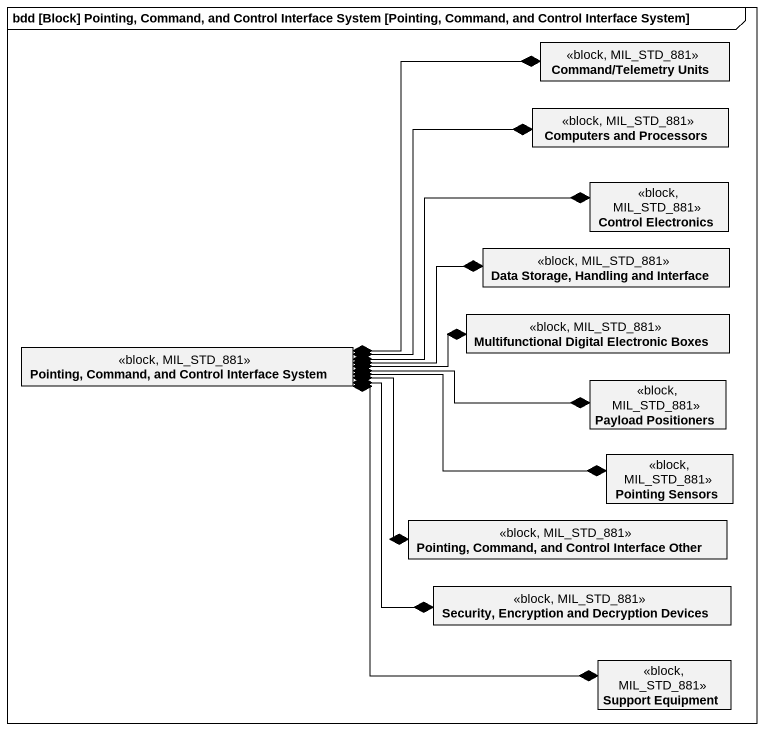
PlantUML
@startuml
mainframe bdd [Block] Pointing, Command, and Control Interface System [Pointing, Command, and Control Interface System]
hide circle
hide empty members
class "Command/Telemetry Units" as Command_Telemetry_Units <<block, MIL_STD_881>>
class "Computers and Processors" as Computers_and_Processors <<block, MIL_STD_881>>
class "Control Electronics" as Control_Electronics <<block, MIL_STD_881>>
class "Data Storage, Handling and Interface" as Data_Storage_Handling_and <<block, MIL_STD_881>>
class "Multifunctional Digital Electronic Boxes" as Multifunctional_Digital <<block, MIL_STD_881>>
class "Pointing, Command, and Control Interface System" as Pointing_Command_and <<block, MIL_STD_881>>
class "Payload Positioners" as Payload_Positioners <<block, MIL_STD_881>>
class "Pointing Sensors" as Pointing_Sensors <<block, MIL_STD_881>>
class "Pointing, Command, and Control Interface Other" as Pointing_Command_and_2 <<block, MIL_STD_881>>
class "Security, Encryption and Decryption Devices" as Security_Encryption_and <<block, MIL_STD_881>>
class "Support Equipment" as Support_Equipment <<block, MIL_STD_881>>
Pointing_Command_and *-up-* Command_Telemetry_Units
Pointing_Command_and *-right-* Computers_and_Processors
Pointing_Command_and *-right-* Control_Electronics
Pointing_Command_and *-right-* Data_Storage_Handling_and
Pointing_Command_and *-right-* Multifunctional_Digital
Pointing_Command_and *-right-* Payload_Positioners
Pointing_Command_and *-right-* Pointing_Sensors
Pointing_Command_and *-right-* Pointing_Command_and_2
Pointing_Command_and *--* Security_Encryption_and
Pointing_Command_and *--* Support_Equipment
@enduml
